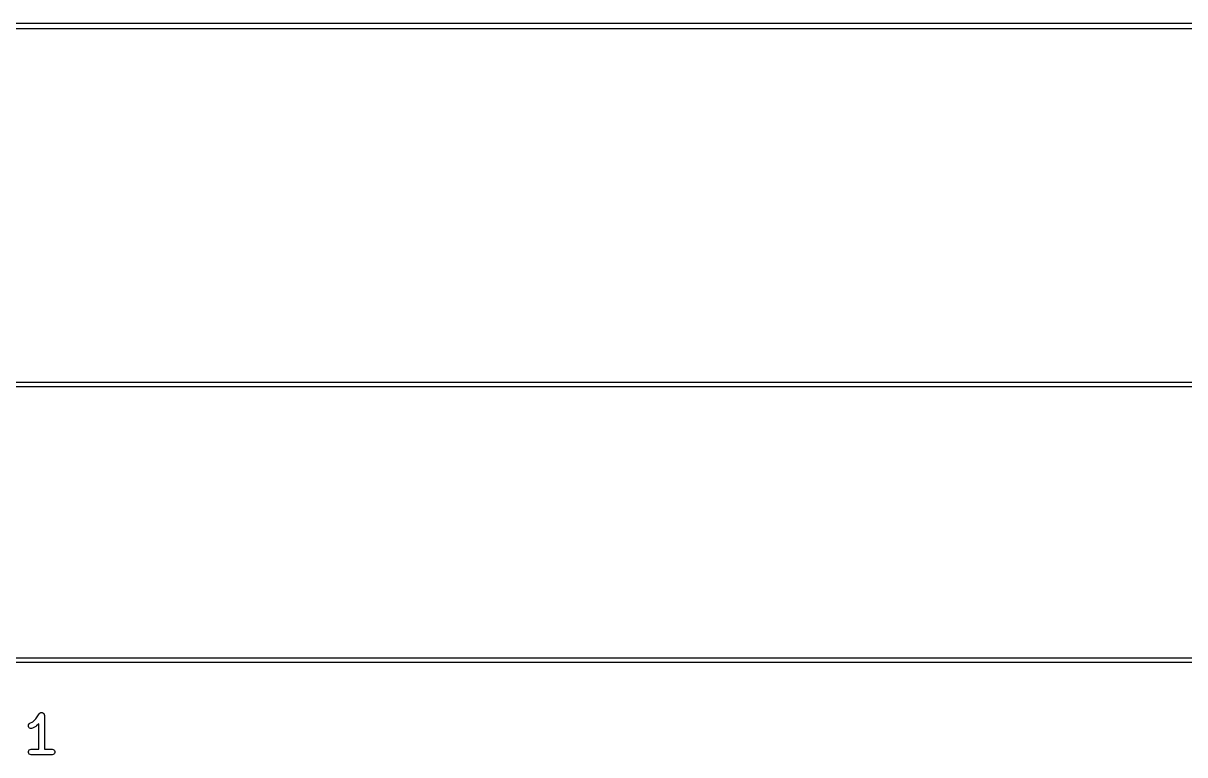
# Model space of a CAD drawing. Extents: x 85 to 212, y -151 to -91.
# Drawn here: x 148.38 to 179.98, y -111.33 to -91.42 of the extents above; entities that cross this region are included whole.
import ezdxf

# ---------------------------------------------------------------- set-up
doc = ezdxf.new("R2010")
doc.units = 0
doc.header["$MEASUREMENT"] = 0
doc.layers.add('BLACK', color=7, linetype='CONTINUOUS')

msp = doc.modelspace()

# ---------------------------------------------------------------- linework, layer by layer
at = {"layer": 'Black'}
for p, q in [((85.5, -91.425), (211.5, -91.425)), ((211.425, -91.575), (85.575, -91.575)), ((103.501, -101.194), (193.501, -101.194)), ((193.441, -101.314), (103.561, -101.314)), ((193.501, -108.814), (103.501, -108.814)), ((103.561, -108.694), (190.941, -108.694)), ((148.727, -110.347), (148.819, -110.211)), ((148.819, -110.211), (148.821, -110.208)), ((148.821, -110.208), (148.823, -110.204)), ((148.823, -110.204), (148.83, -110.198)), ((148.83, -110.198), (148.837, -110.192)), ((148.837, -110.192), (148.84, -110.19)), ((148.84, -110.19), (148.843, -110.187)), ((148.843, -110.187), (148.852, -110.184)), ((148.852, -110.184), (148.86, -110.18)), ((148.86, -110.18), (148.864, -110.18)), ((148.864, -110.18), (148.868, -110.179)), ((148.868, -110.179), (148.877, -110.179)), ((148.877, -110.179), (148.886, -110.178)), ((148.886, -110.178), (148.89, -110.179)), ((148.89, -110.179), (148.894, -110.179)), ((148.894, -110.179), (148.902, -110.182)), ((148.902, -110.182), (148.911, -110.184)), ((148.911, -110.184), (148.915, -110.186)), ((148.915, -110.186), (148.918, -110.187)), ((148.918, -110.187), (148.925, -110.193)), ((148.925, -110.193), (148.933, -110.198)), ((148.933, -110.198), (148.935, -110.202)), ((148.935, -110.202), (148.938, -110.204)), ((148.938, -110.204), (148.943, -110.212)), ((148.943, -110.212), (148.948, -110.219)), ((148.948, -110.219), (148.949, -110.223)), ((148.949, -110.223), (148.951, -110.227)), ((148.951, -110.227), (148.953, -110.236)), ((148.953, -110.236), (148.955, -110.244)), ((148.955, -110.244), (148.955, -110.248)), ((148.955, -110.248), (148.956, -110.252)), ((148.956, -110.252), (148.956, -111.177)), ((148.52, -110.534), (148.526, -110.508)), ((148.523, -110.559), (148.52, -110.534)), ((148.535, -110.583), (148.523, -110.559)), ((148.526, -110.508), (148.541, -110.487)), ((148.554, -110.601), (148.535, -110.583)), ((148.541, -110.487), (148.562, -110.471)), ((148.562, -110.471), (148.646, -110.429)), ((148.724, -110.558), (148.629, -110.605)), ((148.646, -110.429), (148.727, -110.347)), ((148.734, -110.55), (148.724, -110.558)), ((148.744, -110.544), (148.734, -110.55)), ((148.806, -110.481), (148.744, -110.544)), ((148.806, -111.177), (148.806, -110.481)), ((148.578, -110.611), (148.554, -110.601)), ((148.604, -110.613), (148.578, -110.611)), ((148.629, -110.605), (148.604, -110.613)), ((148.521, -111.239), (148.53, -111.215)), ((148.53, -111.215), (148.547, -111.195)), ((148.547, -111.195), (148.57, -111.182)), ((148.57, -111.182), (148.595, -111.177)), ((148.595, -111.177), (148.806, -111.177)), ((148.956, -111.177), (149.167, -111.177)), ((149.167, -111.177), (149.192, -111.182)), ((149.192, -111.182), (149.215, -111.195)), ((149.215, -111.195), (149.232, -111.215)), ((149.232, -111.215), (149.241, -111.239)), ((148.521, -111.265), (148.521, -111.239)), ((148.53, -111.29), (148.521, -111.265)), ((148.547, -111.31), (148.53, -111.29)), ((148.57, -111.323), (148.547, -111.31)), ((148.595, -111.327), (148.57, -111.323)), ((149.167, -111.327), (148.595, -111.327)), ((149.192, -111.323), (149.167, -111.327)), ((149.215, -111.31), (149.192, -111.323)), ((149.232, -111.29), (149.215, -111.31)), ((149.241, -111.265), (149.232, -111.29)), ((149.241, -111.239), (149.241, -111.265))]:
    msp.add_line(p, q, dxfattribs=at)

doc.saveas('drawing.dxf')
